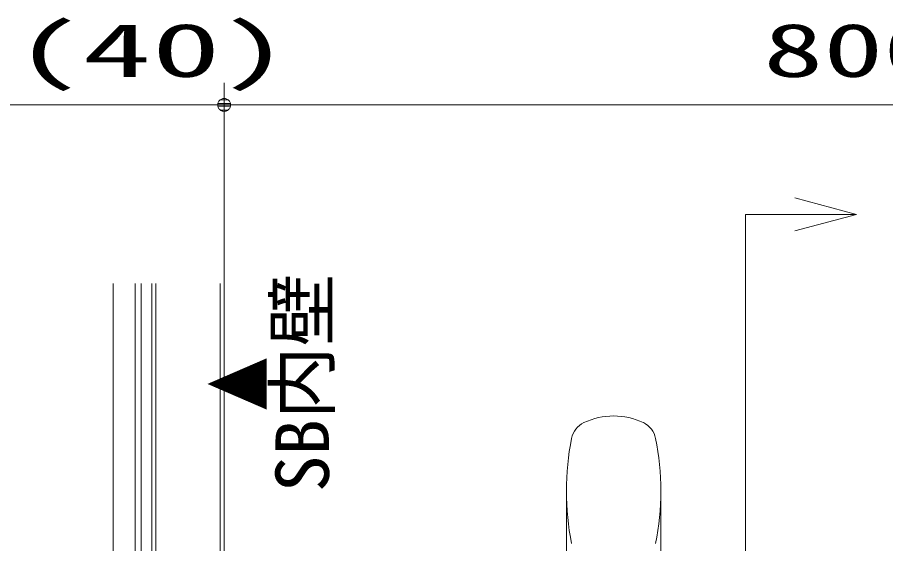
# Model space of a CAD drawing. Units: millimetres on the paper. Extents: x -305 to 305, y -152 to 152.
# Drawn here: x -232.92 to -193.85, y -22.64 to 1.02 of the extents above; entities that cross this region are included whole.
import ezdxf
from ezdxf.enums import TextEntityAlignment as Align

# ---------------------------------------------------------------- set-up
doc = ezdxf.new("R2010")
doc.units = ezdxf.units.MM
doc.linetypes.add('LONG_DASHED2', pattern=[13, 12, -1])
doc.layers.add('0-1_RV', color=7, linetype='Continuous', lineweight=9)
doc.layers.add('0-2_0', color=7, linetype='Continuous', lineweight=9)
doc.styles.add('ＭＳ ゴシック', font='')
doc.styles.get('ＭＳ ゴシック').set_extended_font_data('MS Gothic')

# ---------------------------------------------------------------- blocks, each defined once
blk = doc.blocks.new('_DOTSMALL')
at = {"layer": '0-2_0'}
for p, q in [((0.0746, 0.1), (-0.0746, 0.1)), ((0.1223, -0.0248), (-0.1223, -0.0248))]:
    blk.add_line(p, q, dxfattribs=at)
for points in [[(0.125, 0), (0.124, 0.0157), (0.1211, 0.0311), (0.1162, 0.046), (0.1095, 0.0602), (0.1011, 0.0735), (0.0911, 0.0856), (0.0797, 0.0963), (0.067, 0.1055), (0.0532, 0.1131), (0.0386, 0.1189), (0.0234, 0.1228), (0.0078, 0.1248), (-0.0078, 0.1248), (-0.0234, 0.1228), (-0.0386, 0.1189), (-0.0532, 0.1131), (-0.067, 0.1055), (-0.0797, 0.0963), (-0.0911, 0.0856), (-0.1011, 0.0735), (-0.1095, 0.0602), (-0.1162, 0.046), (-0.1211, 0.0311), (-0.124, 0.0157), (-0.125, 0), (0, 0)], [(-0.125, 0), (-0.124, -0.0157), (-0.1211, -0.0311), (-0.1162, -0.046), (-0.1095, -0.0602), (-0.1011, -0.0735), (-0.0911, -0.0856), (-0.0797, -0.0963), (-0.067, -0.1055), (-0.0532, -0.1131), (-0.0386, -0.1189), (-0.0234, -0.1228), (-0.0078, -0.1248), (0.0078, -0.1248), (0.0234, -0.1228), (0.0386, -0.1189), (0.0532, -0.1131), (0.067, -0.1055), (0.0797, -0.0963), (0.0911, -0.0856), (0.1011, -0.0735), (0.1095, -0.0602), (0.1162, -0.046), (0.1211, -0.0311), (0.124, -0.0157), (0.125, 0), (0, 0)]]:
    blk.add_lwpolyline(points, close=True, dxfattribs=at)
blk = doc.blocks.new('_OPEN30')
at = {"layer": '0-2_0'}
blk.add_line((0, 0), (-1, 0), dxfattribs=at)
blk.add_lwpolyline([(-1, 0.2679), (0, 0), (-1, -0.2679)], dxfattribs=at)

msp = doc.modelspace()

# ---------------------------------------------------------------- linework, layer by layer
at = {"layer": '0-1_RV'}
for p, q in [((-223.614, -10.945), (-223.614, -1.916)), ((-233.615, -2.916), (-223.614, -2.916)), ((-223.614, -2.916), (-168.679, -2.916)), ((-200.16, -7.844), (-200.16, -71.272)), ((-200.16, -7.844), (-195.16, -7.844)), ((-228.614, -31.652), (-228.614, -10.945)), ((-227.614, -10.945), (-227.614, -31.652)), ((-227.34, -10.945), (-227.34, -31.38)), ((-226.864, -24.277), (-226.864, -10.945)), ((-226.689, -24.277), (-226.689, -10.945)), ((-223.789, -29.277), (-223.789, -10.945)), ((-223.614, -29.277), (-223.614, -10.945)), ((-208.216, -20.277), (-208.216, -23.084)), ((-203.966, -20.277), (-203.966, -24.273))]:
    msp.add_line(p, q, dxfattribs=at)
for centre, radius, start, end in [((-206.091, -20.027), 3.125, 64.66, 115.34), ((-207, -18.107), 1, 115.34, 168.6588), ((-205.181, -18.107), 1, 11.3412, 64.66), ((-196.178, -20.277), 12.037, 168.6588, 180), ((-216.003, -20.277), 12.037, 0, 11.3412)]:
    msp.add_arc(centre, radius, start, end, dxfattribs=at)
at = {"layer": '0-1_RV', "linetype": 'LONG_DASHED2'}
for centre, start, end in [((-196.178, -20.277), 168.6588, 191.3412), ((-216.003, -20.277), 348.6588, 11.3412)]:
    msp.add_arc(centre, 12.037, start, end, dxfattribs=at)

# ---------------------------------------------------------------- block references
at = {"layer": '0-1_RV', "xscale": 2.32, "yscale": 2.32, "rotation": 180}
msp.add_blockref('_DOTSMALL', (-223.614, -2.916), dxfattribs=at)
at = {"layer": '0-1_RV'}
for name, p, xscale, yscale in [('_DOTSMALL', (-223.614, -2.916), 2.32, 2.32), ('_OPEN30', (-195.16, -7.844), 2.77, 2.77)]:
    msp.add_blockref(name, p, dxfattribs=dict(at, xscale=xscale, yscale=yscale))

# ---------------------------------------------------------------- texts
at = {"layer": '0-1_RV', "style": 'ＭＳ ゴシック'}
for s, width, p in [('(40)', 1.9, (-233.094, -2.378)), ('800', 1.65, (-199.355, -2.378))]:
    msp.add_text(s, height=2.405, dxfattribs=dict(at, width=width)).set_placement(p, align=Align.BOTTOM_LEFT)
msp.add_text('SB内壁', height=2.405, rotation=90, dxfattribs=at).set_placement((-218.177, -20.325), align=Align.BOTTOM_LEFT)
at = {"layer": '0-1_RV', "style": 'ＭＳ ゴシック', "width": 0.75}
msp.add_text('▲', height=2.405, rotation=90, dxfattribs=at).set_placement((-220.932, -16.694), align=Align.BOTTOM_LEFT)

doc.saveas('drawing.dxf')
